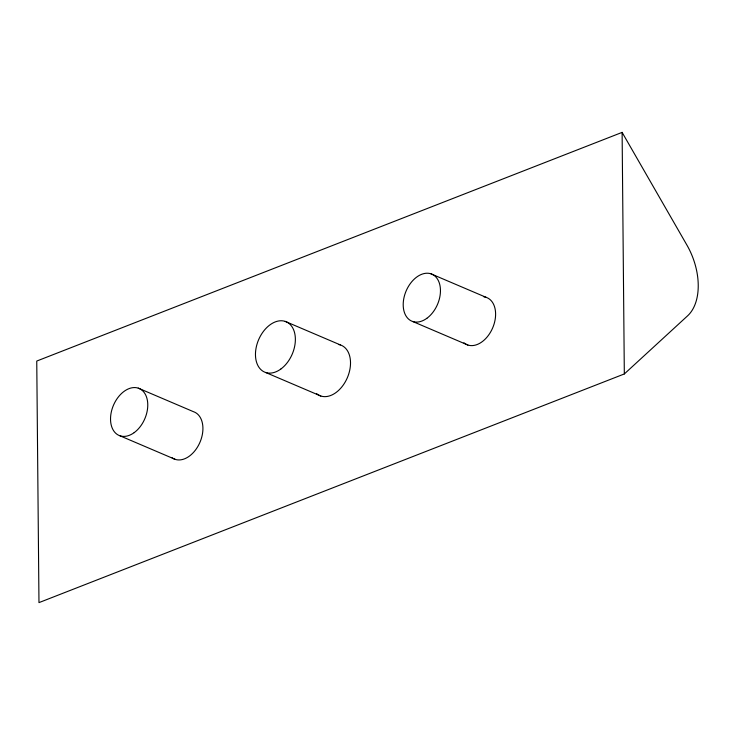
<?xml version="1.0" encoding="UTF-8"?>
<svg xmlns="http://www.w3.org/2000/svg" width="735" height="735" viewBox="0 0 735 735"><rect width="100%" height="100%" fill="white"/><g stroke="black" fill="none" stroke-linecap="round" stroke-linejoin="round"><path stroke-width="1.1" d="M624.327 373.95L687.592 315.839A54.758 34.086 68.7 0 0 686.949 245.141L622.113 132.383L36.75 361.05L38.973 602.617L624.327 373.95L622.113 132.383M430.958 273.815L486.111 297.335M412.702 321.498L467.855 345.018M285.198 321.388L340.351 344.917M265.638 372.48L320.791 396.009M138.272 388.144L193.424 411.673A25.55 17.07 -66.9 0 1 199.562 443.196A25.55 17.07 -66.9 0 1 172.174 457.85M120.025 435.827L175.169 459.357M483.915 296.839A25.55 17.07 -66.9 0 1 492.588 328.095A25.55 17.07 -66.9 0 1 463.96 342.822M338.477 344.458A27.379 18.283 -66.9 0 1 347.14 378.194A27.379 18.283 -66.9 0 1 316.62 393.648M280.807 369.062A27.379 18.283 -66.9 0 0 289.369 323.749A27.379 18.283 -66.9 0 0 256.083 347.995A27.379 18.283 -66.9 0 0 280.807 369.062M134.174 432.639A25.55 17.07 -66.9 0 0 142.167 390.349A25.55 17.07 -66.9 0 0 111.104 412.978A25.55 17.07 -66.9 0 0 134.174 432.639M426.86 318.31A25.55 17.07 -66.9 0 0 434.844 276.011A25.55 17.07 -66.9 0 0 403.781 298.64A25.55 17.07 -66.9 0 0 426.86 318.31"/></g></svg>
